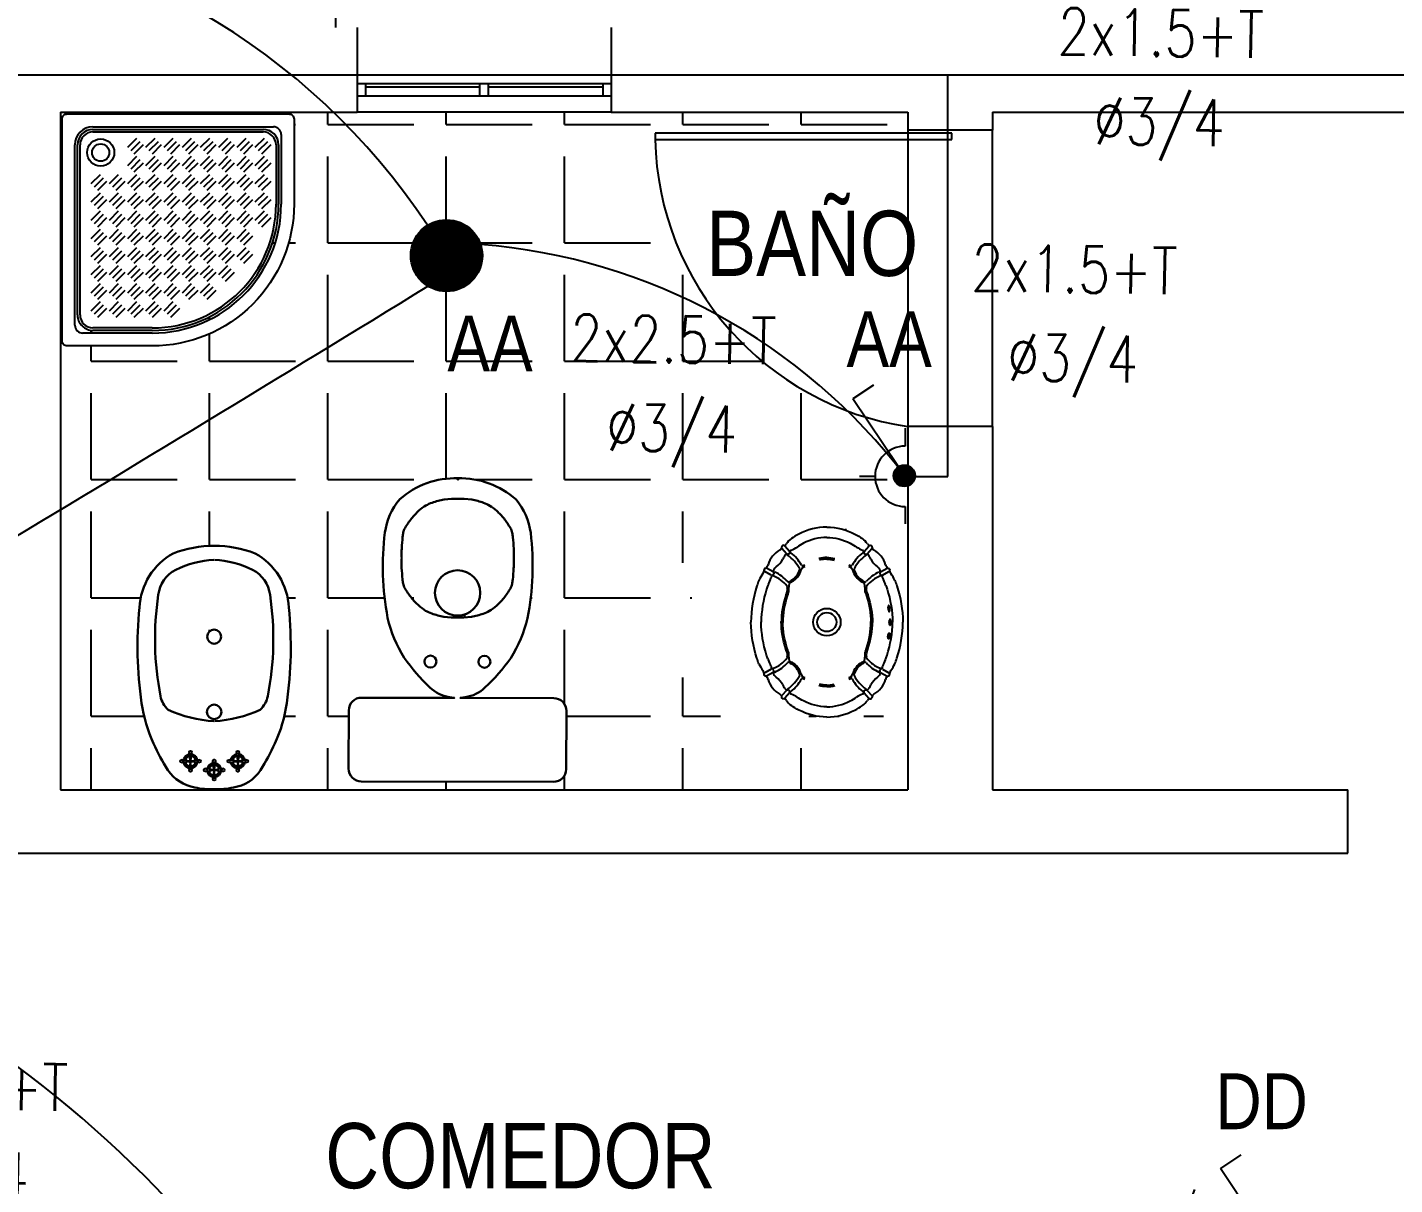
# Model space of a CAD drawing. Header units: millimetres. Extents: x 221 to 543, y -43 to 148.
# Drawn here: x 508.161 to 511.389, y 0.496 to 3.228 of the extents above; entities that cross this region are included whole.
import ezdxf
from ezdxf.enums import TextEntityAlignment as Align

# ---------------------------------------------------------------- set-up
doc = ezdxf.new("R2010")
doc.units = ezdxf.units.MM
for name, color, linetype in [('10-INST-ELEC-SIMB', 1, 'Continuous'), ('10-INST-ELEC-TEXT', 7, 'Continuous'), ('10-SOLADOS', 15, 'Continuous'), ('DET', 4, 'Continuous'), ('electricidad de adad', 20, 'Continuous')]:
    doc.layers.add(name, color=color, linetype=linetype)
doc.layers.add('CARP', color=3, linetype='Continuous', lineweight=30)
doc.styles.add('gardel', font='ARIALN.TTF')
doc.styles.add('NARROW', font='ARIALN.TTF')
doc.styles.add('ROMANS', font='romans.shx', dxfattribs={"width": 0.85})

# ---------------------------------------------------------------- blocks, each defined once
blk = doc.blocks.new('Bidet')
for p, q in [((0.4195, -0.0176), (0.4377, -0.0206)), ((0.4377, -0.0214), (0.4195, -0.0243)), ((0.4368, -0.0001), (0.4398, -0.0184)), ((0.4398, -0.0235), (0.4368, -0.0417)), ((0.4407, -0.0184), (0.4435, -0.0001)), ((0.4435, -0.0418), (0.4407, -0.0235)), ((0.4611, -0.0176), (0.4428, -0.0206)), ((0.4428, -0.0214), (0.4611, -0.0243)), ((0.4578, -0.0561), (0.4608, -0.0744)), ((0.4616, -0.0744), (0.4645, -0.0561)), ((0.4405, -0.0736), (0.4587, -0.0766)), ((0.4587, -0.0774), (0.4405, -0.0803)), ((0.4608, -0.0796), (0.4578, -0.0977)), ((0.4645, -0.0978), (0.4616, -0.0796)), ((0.4821, -0.0736), (0.4638, -0.0766)), ((0.4638, -0.0774), (0.4821, -0.0803)), ((0.4368, -0.1121), (0.4398, -0.1305)), ((0.4407, -0.1305), (0.4435, -0.1121)), ((0.4195, -0.1296), (0.4377, -0.1326)), ((0.4377, -0.1334), (0.4195, -0.1363)), ((0.4398, -0.1356), (0.4368, -0.1537)), ((0.4435, -0.1538), (0.4407, -0.1356)), ((0.4611, -0.1296), (0.4428, -0.1326)), ((0.4428, -0.1334), (0.4611, -0.1363))]:
    blk.add_line(p, q)
for centre, radius in [((0.4402, 0.0004), 0.00338), ((0.419, -0.0209), 0.00338), ((0.4403, -0.021), 0.00259), ((0.4617, -0.0209), 0.00338), ((0.4402, -0.0423), 0.00338), ((0.4611, -0.0556), 0.00338), ((0.4399, -0.077), 0.00338), ((0.4611, -0.0983), 0.00338), ((0.4612, -0.077), 0.00259), ((0.4826, -0.077), 0.00338), ((0.4402, -0.1116), 0.00338), ((0.419, -0.133), 0.00338), ((0.4402, -0.1543), 0.00338), ((0.4403, -0.133), 0.00259), ((0.4617, -0.133), 0.00338)]:
    blk.add_circle(centre, radius)
at = {"layer": 'CARP', "ltscale": 0.03}
blk.add_lwpolyline([(-0.0504, 0.0196, -0.262722), (0.0775, 0.0992, -0.061431), (0.3028, 0.0943, -0.073837), (0.3986, 0.0663, -0.02136), (0.4614, 0.0326, -0.217458), (0.5022, -0.0315, -0.067695), (0.5063, -0.0771, -0.067639), (0.5022, -0.1225, -0.190009), (0.4614, -0.1866, -0.02136), (0.3986, -0.2203, -0.069685), (0.3028, -0.2483, -0.061431), (0.0775, -0.2532, -0.262722), (-0.0504, -0.1736, -0.09682), (-0.0681, -0.0768, -0.096471), (-0.0504, 0.0196)], format="xyb", close=True, dxfattribs=at)
for points in [[(0.2868, 0.0497, 0.084724), (0.0474, 0.0549, 0.252864), (-0.0117, 0.0136, 0.103412), (-0.0353, -0.0765, 0.103412)], [(0.3459, -0.0765, 0.087783), (0.319, 0.0317, 0.148188), (0.2868, 0.0497, 0.09678)], [(0.2868, -0.2037, -0.084724), (0.0474, -0.2089, -0.252864), (-0.0117, -0.1676, -0.103412), (-0.0353, -0.0775, -0.103412)], [(0.3459, -0.0775, -0.087783), (0.319, -0.1857, -0.148188), (0.2868, -0.2037, -0.09678)]]:
    blk.add_lwpolyline(points, format="xyb", dxfattribs=at)
for centre, radius in [((0.1462, -0.077), 0.0166), ((0.3238, -0.077), 0.0171), ((0.4612, -0.077), 0.0166), ((0.4403, -0.133), 0.0166)]:
    blk.add_circle(centre, radius, dxfattribs=at)
for centre, radius, start, end in [((0.4403, -0.021), 0.0166, 99.3333, 170.7528), ((0.4403, -0.021), 0.0166, 189.0039, 260.6154), ((0.4403, -0.021), 0.0124, 189.0039, 260.6154), ((0.4403, -0.021), 0.0124, 99.3333, 170.7528), ((0.4403, -0.021), 0.0124, 9.1967, 81.1821), ((0.4403, -0.021), 0.0124, 278.8663, 351.0453), ((0.4403, -0.021), 0.0166, 9.1967, 81.1821), ((0.4403, -0.021), 0.0166, 278.8663, 351.0453), ((0.4612, -0.077), 0.0124, 99.3333, 170.7528), ((0.4612, -0.077), 0.0124, 189.0039, 260.6154), ((0.4612, -0.077), 0.0124, 9.1967, 81.1821), ((0.4612, -0.077), 0.0124, 278.8663, 351.0453), ((0.4403, -0.133), 0.0124, 99.3333, 170.7528), ((0.4403, -0.133), 0.0124, 9.1967, 81.1821), ((0.4403, -0.133), 0.0124, 189.0039, 260.6154), ((0.4403, -0.133), 0.0124, 278.8663, 351.0453)]:
    blk.add_arc(centre, radius, start, end, dxfattribs=at)
blk = doc.blocks.new('SAPLN049')
at = {"color": 0}
for p, q in [((0.09, 0.86), (0.36, 0.86)), ((0.13, 0.85), (0.36, 0.85)), ((0.06, 0.13), (0.06, 0.83)), ((0.1178, 0.8066), (0.1532, 0.7713)), ((0.13, 0.84), (0.36, 0.84)), ((0.1305, 0.8194), (0.1659, 0.784)), ((0.1885, 0.8066), (0.2239, 0.7713)), ((0.2012, 0.8194), (0.2366, 0.784)), ((0.2592, 0.8066), (0.2946, 0.7713)), ((0.2719, 0.8194), (0.3073, 0.784)), ((0.3299, 0.8066), (0.3653, 0.7713)), ((0.3427, 0.8194), (0.378, 0.784)), ((0.4006, 0.8066), (0.436, 0.7713)), ((0.4134, 0.8194), (0.4487, 0.784)), ((0.07, 0.13), (0.07, 0.79)), ((0.08, 0.13), (0.08, 0.79)), ((0.1051, 0.7939), (0.1404, 0.7585)), ((0.1305, 0.7486), (0.1659, 0.7133)), ((0.1758, 0.7939), (0.2111, 0.7585)), ((0.2012, 0.7486), (0.2366, 0.7133)), ((0.2465, 0.7939), (0.2818, 0.7585)), ((0.2719, 0.7486), (0.3073, 0.7133)), ((0.3172, 0.7939), (0.3526, 0.7585)), ((0.3427, 0.7486), (0.378, 0.7133)), ((0.3879, 0.7939), (0.4233, 0.7585)), ((0.4134, 0.7486), (0.4487, 0.7133)), ((0.4841, 0.7486), (0.5194, 0.7133)), ((0.5548, 0.7486), (0.5901, 0.7133)), ((0.1051, 0.7232), (0.1404, 0.6878)), ((0.1178, 0.7359), (0.1532, 0.7006)), ((0.1758, 0.7232), (0.2111, 0.6878)), ((0.1885, 0.7359), (0.2239, 0.7006)), ((0.2465, 0.7232), (0.2818, 0.6878)), ((0.2592, 0.7359), (0.2946, 0.7006)), ((0.3172, 0.7232), (0.3526, 0.6878)), ((0.3299, 0.7359), (0.3653, 0.7006)), ((0.3879, 0.7232), (0.4233, 0.6878)), ((0.4006, 0.7359), (0.436, 0.7006)), ((0.4586, 0.7232), (0.494, 0.6878)), ((0.4713, 0.7359), (0.5067, 0.7006)), ((0.5293, 0.7232), (0.5647, 0.6878)), ((0.5421, 0.7359), (0.5774, 0.7006)), ((0.1051, 0.6525), (0.1404, 0.6171)), ((0.1178, 0.6652), (0.1532, 0.6299)), ((0.1305, 0.6779), (0.1659, 0.6426)), ((0.1758, 0.6525), (0.2111, 0.6171)), ((0.1885, 0.6652), (0.2239, 0.6299)), ((0.2012, 0.6779), (0.2366, 0.6426)), ((0.2465, 0.6525), (0.2818, 0.6171)), ((0.2592, 0.6652), (0.2946, 0.6299)), ((0.2719, 0.6779), (0.3073, 0.6426)), ((0.3172, 0.6525), (0.3526, 0.6171)), ((0.3299, 0.6652), (0.3653, 0.6299)), ((0.3427, 0.6779), (0.378, 0.6426)), ((0.3879, 0.6525), (0.4233, 0.6171)), ((0.4006, 0.6652), (0.436, 0.6299)), ((0.4134, 0.6779), (0.4487, 0.6426)), ((0.4586, 0.6525), (0.494, 0.6171)), ((0.4713, 0.6652), (0.5067, 0.6299)), ((0.4841, 0.6779), (0.5194, 0.6426)), ((0.5293, 0.6525), (0.5647, 0.6171)), ((0.5421, 0.6652), (0.5774, 0.6299)), ((0.5548, 0.6779), (0.5901, 0.6426)), ((0.5993, 0.6525), (0.6347, 0.6171)), ((0.6121, 0.6652), (0.6474, 0.6299)), ((0.6248, 0.6779), (0.6601, 0.6426)), ((0.1178, 0.5945), (0.1532, 0.5591)), ((0.1305, 0.6072), (0.1659, 0.5719)), ((0.1885, 0.5945), (0.2239, 0.5591)), ((0.2012, 0.6072), (0.2366, 0.5719)), ((0.2592, 0.5945), (0.2946, 0.5591)), ((0.2719, 0.6072), (0.3073, 0.5719)), ((0.3299, 0.5945), (0.3653, 0.5591)), ((0.3427, 0.6072), (0.378, 0.5719)), ((0.4006, 0.5945), (0.436, 0.5591)), ((0.4134, 0.6072), (0.4487, 0.5719)), ((0.4713, 0.5945), (0.5067, 0.5591)), ((0.4841, 0.6072), (0.5194, 0.5719)), ((0.5421, 0.5945), (0.5774, 0.5591)), ((0.5548, 0.6072), (0.5901, 0.5719)), ((0.6121, 0.5945), (0.6474, 0.5591)), ((0.6248, 0.6072), (0.6601, 0.5719)), ((0.6821, 0.5945), (0.7174, 0.5591)), ((0.6948, 0.6072), (0.7301, 0.5719)), ((0.1051, 0.5818), (0.1404, 0.5464)), ((0.1305, 0.5365), (0.1659, 0.5012)), ((0.1758, 0.5818), (0.2111, 0.5464)), ((0.2012, 0.5365), (0.2366, 0.5012)), ((0.2465, 0.5818), (0.2818, 0.5464)), ((0.2719, 0.5365), (0.3073, 0.5012)), ((0.3172, 0.5818), (0.3526, 0.5464)), ((0.3427, 0.5365), (0.378, 0.5012)), ((0.3879, 0.5818), (0.4233, 0.5464)), ((0.4134, 0.5365), (0.4487, 0.5012)), ((0.4586, 0.5818), (0.494, 0.5464)), ((0.4841, 0.5365), (0.5194, 0.5012)), ((0.5293, 0.5818), (0.5647, 0.5464)), ((0.5548, 0.5365), (0.5901, 0.5012)), ((0.5993, 0.5818), (0.6347, 0.5464)), ((0.6248, 0.5365), (0.6601, 0.5012)), ((0.6693, 0.5818), (0.7047, 0.5464)), ((0.6948, 0.5365), (0.7301, 0.5012)), ((0.1051, 0.5111), (0.1404, 0.4757)), ((0.1178, 0.5238), (0.1532, 0.4884)), ((0.1758, 0.5111), (0.2111, 0.4757)), ((0.1885, 0.5238), (0.2239, 0.4884)), ((0.2465, 0.5111), (0.2818, 0.4757)), ((0.2592, 0.5238), (0.2946, 0.4884)), ((0.3172, 0.5111), (0.3526, 0.4757)), ((0.3299, 0.5238), (0.3653, 0.4884)), ((0.3879, 0.5111), (0.4233, 0.4757)), ((0.4006, 0.5238), (0.436, 0.4884)), ((0.4586, 0.5111), (0.494, 0.4757)), ((0.4713, 0.5238), (0.5067, 0.4884)), ((0.5293, 0.5111), (0.5647, 0.4757)), ((0.5421, 0.5238), (0.5774, 0.4884)), ((0.5993, 0.5111), (0.6347, 0.4757)), ((0.6121, 0.5238), (0.6474, 0.4884)), ((0.6693, 0.5111), (0.7047, 0.4757)), ((0.6821, 0.5238), (0.7174, 0.4884)), ((0.1051, 0.4403), (0.1404, 0.405)), ((0.1178, 0.4531), (0.1532, 0.4177)), ((0.1305, 0.4658), (0.1659, 0.4304)), ((0.1758, 0.4403), (0.2111, 0.405)), ((0.1885, 0.4531), (0.2239, 0.4177)), ((0.2012, 0.4658), (0.2366, 0.4304)), ((0.2465, 0.4403), (0.2818, 0.405)), ((0.2592, 0.4531), (0.2946, 0.4177)), ((0.2719, 0.4658), (0.3073, 0.4304)), ((0.3172, 0.4403), (0.3526, 0.405)), ((0.3299, 0.4531), (0.3653, 0.4177)), ((0.3427, 0.4658), (0.378, 0.4304)), ((0.3879, 0.4403), (0.4233, 0.405)), ((0.4006, 0.4531), (0.436, 0.4177)), ((0.4134, 0.4658), (0.4487, 0.4304)), ((0.4586, 0.4403), (0.494, 0.405)), ((0.4713, 0.4531), (0.5067, 0.4177)), ((0.4841, 0.4658), (0.5194, 0.4304)), ((0.5293, 0.4403), (0.5647, 0.405)), ((0.5421, 0.4531), (0.5774, 0.4177)), ((0.5548, 0.4658), (0.5901, 0.4304)), ((0.5993, 0.4403), (0.6347, 0.405)), ((0.6121, 0.4531), (0.6474, 0.4177)), ((0.6248, 0.4658), (0.6601, 0.4304)), ((0.6693, 0.4403), (0.7047, 0.405)), ((0.6821, 0.4531), (0.7174, 0.4177)), ((0.6948, 0.4658), (0.7301, 0.4304)), ((0.7393, 0.4403), (0.7747, 0.405)), ((0.7521, 0.4531), (0.7874, 0.4177)), ((0.7648, 0.4658), (0.8001, 0.4304)), ((0.1178, 0.3824), (0.1532, 0.347)), ((0.1305, 0.3951), (0.1659, 0.3597)), ((0.1885, 0.3824), (0.2239, 0.347)), ((0.2012, 0.3951), (0.2366, 0.3597)), ((0.2592, 0.3824), (0.2946, 0.347)), ((0.2719, 0.3951), (0.3073, 0.3597)), ((0.3299, 0.3824), (0.3653, 0.347)), ((0.3427, 0.3951), (0.378, 0.3597)), ((0.4006, 0.3824), (0.436, 0.347)), ((0.4134, 0.3951), (0.4487, 0.3597)), ((0.4713, 0.3824), (0.5067, 0.347)), ((0.4841, 0.3951), (0.5194, 0.3597)), ((0.5421, 0.3824), (0.5774, 0.347)), ((0.5548, 0.3951), (0.5901, 0.3597)), ((0.6121, 0.3824), (0.6474, 0.347)), ((0.6248, 0.3951), (0.6601, 0.3597)), ((0.6821, 0.3824), (0.7174, 0.347)), ((0.6948, 0.3951), (0.7301, 0.3597)), ((0.7521, 0.3824), (0.7874, 0.347)), ((0.7648, 0.3951), (0.8001, 0.3597)), ((0.1051, 0.3696), (0.1404, 0.3343)), ((0.1305, 0.3244), (0.1659, 0.289)), ((0.1758, 0.3696), (0.2111, 0.3343)), ((0.2012, 0.3244), (0.2366, 0.289)), ((0.2465, 0.3696), (0.2818, 0.3343)), ((0.2719, 0.3244), (0.3073, 0.289)), ((0.3172, 0.3696), (0.3526, 0.3343)), ((0.3427, 0.3244), (0.378, 0.289)), ((0.3879, 0.3696), (0.4233, 0.3343)), ((0.4134, 0.3244), (0.4487, 0.289)), ((0.4586, 0.3696), (0.494, 0.3343)), ((0.4841, 0.3244), (0.5194, 0.289)), ((0.5293, 0.3696), (0.5647, 0.3343)), ((0.5548, 0.3244), (0.5901, 0.289)), ((0.5993, 0.3696), (0.6347, 0.3343)), ((0.6248, 0.3244), (0.6601, 0.289)), ((0.6693, 0.3696), (0.7047, 0.3343)), ((0.6948, 0.3244), (0.7301, 0.289)), ((0.7393, 0.3696), (0.7747, 0.3343)), ((0.7648, 0.3244), (0.8001, 0.289)), ((0.84, 0.36), (0.84, 0.13)), ((0.85, 0.36), (0.85, 0.13)), ((0.86, 0.36), (0.86, 0.09)), ((0.1051, 0.2989), (0.1404, 0.2636)), ((0.1178, 0.3117), (0.1532, 0.2763)), ((0.1758, 0.2989), (0.2111, 0.2636)), ((0.1885, 0.3117), (0.2239, 0.2763)), ((0.2465, 0.2989), (0.2818, 0.2636)), ((0.2592, 0.3117), (0.2946, 0.2763)), ((0.3172, 0.2989), (0.3526, 0.2636)), ((0.3299, 0.3117), (0.3653, 0.2763)), ((0.3879, 0.2989), (0.4233, 0.2636)), ((0.4006, 0.3117), (0.436, 0.2763)), ((0.4586, 0.2989), (0.494, 0.2636)), ((0.4713, 0.3117), (0.5067, 0.2763)), ((0.5293, 0.2989), (0.5647, 0.2636)), ((0.5421, 0.3117), (0.5774, 0.2763)), ((0.5993, 0.2989), (0.6347, 0.2636)), ((0.6121, 0.3117), (0.6474, 0.2763)), ((0.6693, 0.2989), (0.7047, 0.2636)), ((0.6821, 0.3117), (0.7174, 0.2763)), ((0.7393, 0.2989), (0.7747, 0.2636)), ((0.7521, 0.3117), (0.7874, 0.2763)), ((0.2465, 0.2282), (0.2818, 0.1929)), ((0.2592, 0.2409), (0.2946, 0.2056)), ((0.2719, 0.2537), (0.3073, 0.2183)), ((0.3172, 0.2282), (0.3526, 0.1929)), ((0.3299, 0.2409), (0.3653, 0.2056)), ((0.3427, 0.2537), (0.378, 0.2183)), ((0.3879, 0.2282), (0.4233, 0.1929)), ((0.4006, 0.2409), (0.436, 0.2056)), ((0.4134, 0.2537), (0.4487, 0.2183)), ((0.4586, 0.2282), (0.494, 0.1929)), ((0.4713, 0.2409), (0.5067, 0.2056)), ((0.4841, 0.2537), (0.5194, 0.2183)), ((0.5293, 0.2282), (0.5647, 0.1929)), ((0.5421, 0.2409), (0.5774, 0.2056)), ((0.5548, 0.2537), (0.5901, 0.2183)), ((0.5993, 0.2282), (0.6347, 0.1929)), ((0.6121, 0.2409), (0.6474, 0.2056)), ((0.6248, 0.2537), (0.6601, 0.2183)), ((0.6693, 0.2282), (0.7047, 0.1929)), ((0.6821, 0.2409), (0.7174, 0.2056)), ((0.6948, 0.2537), (0.7301, 0.2183)), ((0.7393, 0.2282), (0.7747, 0.1929)), ((0.7521, 0.2409), (0.7874, 0.2056)), ((0.7648, 0.2537), (0.8001, 0.2183)), ((0.2592, 0.1702), (0.2946, 0.1349)), ((0.2719, 0.183), (0.3073, 0.1476)), ((0.3299, 0.1702), (0.3653, 0.1349)), ((0.3427, 0.183), (0.378, 0.1476)), ((0.4006, 0.1702), (0.436, 0.1349)), ((0.4134, 0.183), (0.4487, 0.1476)), ((0.4713, 0.1702), (0.5067, 0.1349)), ((0.4841, 0.183), (0.5194, 0.1476)), ((0.5421, 0.1702), (0.5774, 0.1349)), ((0.5548, 0.183), (0.5901, 0.1476)), ((0.6121, 0.1702), (0.6474, 0.1349)), ((0.6248, 0.183), (0.6601, 0.1476)), ((0.6821, 0.1702), (0.7174, 0.1349)), ((0.6948, 0.183), (0.7301, 0.1476)), ((0.7521, 0.1702), (0.7874, 0.1349)), ((0.7648, 0.183), (0.8001, 0.1476)), ((0.2465, 0.1575), (0.2818, 0.1222)), ((0.3172, 0.1575), (0.3526, 0.1222)), ((0.3879, 0.1575), (0.4233, 0.1222)), ((0.4586, 0.1575), (0.494, 0.1222)), ((0.5293, 0.1575), (0.5647, 0.1222)), ((0.5993, 0.1575), (0.6347, 0.1222)), ((0.6693, 0.1575), (0.7047, 0.1222)), ((0.7393, 0.1575), (0.7747, 0.1222)), ((0.79, 0.08), (0.13, 0.08)), ((0.79, 0.07), (0.13, 0.07)), ((0.83, 0.06), (0.13, 0.06))]:
    blk.add_line(p, q, dxfattribs=at)
blk.add_lwpolyline([(0.03, 0.01, -0.414214), (0.01, 0.03), (0.01, 0.89, -0.414214), (0.03, 0.91), (0.36, 0.91, -0.414214), (0.91, 0.36), (0.91, 0.03, -0.414215), (0.89, 0.01)], format="xyb", close=True, dxfattribs=at)
for radius in [0.0527, 0.0335]:
    blk.add_circle((0.16, 0.16), radius, dxfattribs=at)
for centre, radius, start, end in [((0.09, 0.83), 0.03, 90, 180), ((0.13, 0.79), 0.06, 90, 180), ((0.36, 0.36), 0.5, 0, 90), ((0.36, 0.36), 0.49, 0, 90), ((0.13, 0.79), 0.05, 90, 180), ((0.36, 0.36), 0.48, 0, 90), ((0.13, 0.13), 0.07, 180, 270), ((0.13, 0.13), 0.06, 180, 270), ((0.13, 0.13), 0.05, 180, 270), ((0.79, 0.13), 0.05, 270, 0), ((0.79, 0.13), 0.06, 270, 0), ((0.83, 0.09), 0.03, 270, 0)]:
    blk.add_arc(centre, radius, start, end, dxfattribs=at)
blk = doc.blocks.new('SEPLN504')
at = {"color": 0, "const_width": 0.169}
blk.add_lwpolyline([(-0.0819, 0.0121, 1), (0.0871, 0.0121, 1)], format="xyb", close=True, dxfattribs=at)
at = {"color": 0}
blk.add_circle((0.0026, 0.0121), 0.169, dxfattribs=at)
blk = doc.blocks.new('SEPLN510')
at = {"color": 0}
for p in [(0.0428, 0.0362), (0.4089, 0.205)]:
    blk.add_line(p, (0.332, 0.292), dxfattribs=at)
at = {"color": 0, "const_width": 0.0507}
blk.add_lwpolyline([(-0.0205, 0.0026, 1), (0.0302, 0.0026, 1)], format="xyb", close=True, dxfattribs=at)
at = {"color": 0}
blk.add_circle((0.0049, 0.0026), 0.0507, dxfattribs=at)
blk = doc.blocks.new('ELE-TEX')
at = {"style": 'ROMANS', "width": 0.8}
for tag, p in [('COND', (0.0042, 0.1619)), ('CANO', (0.0042, -0.1601))]:
    blk.add_attdef(tag, text='', height=0.2, dxfattribs=at).set_placement(p, align=Align.MIDDLE)

msp = doc.modelspace()

# ---------------------------------------------------------------- linework, layer by layer
for p, q in [((508.8897, 3.2285), (508.8897, 3.2785)), ((508.9597, 3.0962), (508.9597, 3.0671)), ((509.2297, 3.0872), (508.9597, 3.0872)), ((509.2297, 3.0671), (509.2297, 3.0962)), ((509.2497, 3.0671), (509.2497, 3.0962)), ((509.5197, 3.0872), (509.2497, 3.0872)), ((509.5197, 3.0962), (509.5197, 3.0671)), ((509.5397, 3.0285), (508.9397, 3.0285)), ((510.3436, 2.9783), (509.6436, 2.9783)), ((509.6436, 2.9783), (509.6436, 2.9633)), ((510.3436, 2.9633), (510.3436, 2.9783)), ((509.6436, 2.9633), (510.3436, 2.9633))]:
    msp.add_line(p, q)
at = {"color": 4}
for p, q in [((508.9397, 3.2285), (508.9397, 3.0285)), ((509.5397, 3.2285), (509.5397, 3.0285)), ((508.2397, 3.0285), (508.9397, 3.0285)), ((508.2397, 3.0285), (508.2397, 1.4285)), ((509.5397, 3.0285), (510.2397, 3.0285)), ((510.2397, 3.0285), (510.2397, 2.9859)), ((510.4397, 3.0285), (511.6092, 3.0285)), ((510.4397, 3.0285), (510.4397, 2.9859)), ((510.4397, 2.9859), (510.2397, 2.9859)), ((510.2397, 2.2859), (510.2397, 1.4285)), ((510.4397, 2.2859), (510.2397, 2.2859)), ((510.4397, 2.2859), (510.4397, 1.4285)), ((508.2397, 1.4285), (510.2397, 1.4285)), ((510.4397, 1.4285), (511.2788, 1.4285)), ((511.2788, 1.2785), (511.2788, 1.4285)), ((508.0397, 1.2785), (511.2788, 1.2785))]:
    msp.add_line(p, q, dxfattribs=at)
at = {"color": 252}
for p, q in [((508.9397, 3.0962), (509.5397, 3.0962)), ((508.9397, 3.0671), (509.5397, 3.0671)), ((508.3118, 3.0241), (508.3118, 3.0285)), ((508.5912, 3.0241), (508.5912, 3.0285)), ((508.8706, 2.9994), (508.8706, 3.0285)), ((509.15, 2.9994), (509.15, 3.0285)), ((509.4294, 2.9994), (509.4294, 3.0285)), ((509.7088, 2.9994), (509.7088, 3.0285)), ((509.9882, 2.9994), (509.9882, 3.0285)), ((508.7908, 2.9994), (508.7944, 2.9994)), ((508.8706, 2.9994), (509.0738, 2.9994)), ((509.15, 2.9994), (509.3532, 2.9994)), ((509.4294, 2.9994), (509.6326, 2.9994)), ((509.7088, 2.9994), (509.912, 2.9994)), ((509.9882, 2.9994), (510.1914, 2.9994)), ((510.2397, 2.9859), (510.2397, 2.2859)), ((510.4397, 2.2859), (510.4397, 2.9859)), ((508.8706, 2.72), (508.8706, 2.9232)), ((509.15, 2.72), (509.15, 2.9232)), ((509.4294, 2.72), (509.4294, 2.9232)), ((508.74, 2.72), (508.7464, 2.72)), ((508.7782, 2.72), (508.7944, 2.72)), ((508.8706, 2.72), (509.0738, 2.72)), ((509.15, 2.72), (509.3532, 2.72)), ((509.4294, 2.72), (509.6326, 2.72)), ((508.8706, 2.4406), (508.8706, 2.6438)), ((509.15, 2.4406), (509.15, 2.6438)), ((509.4294, 2.4406), (509.4294, 2.6438)), ((509.7088, 2.4406), (509.7088, 2.6438)), ((508.5912, 2.5384), (508.5912, 2.5452)), ((508.3118, 2.5067), (508.3118, 2.513)), ((508.5912, 2.4406), (508.5912, 2.5048)), ((508.3118, 2.4406), (508.3118, 2.4763)), ((508.3118, 2.4406), (508.515, 2.4406)), ((508.5912, 2.4406), (508.7944, 2.4406)), ((508.8706, 2.4406), (509.0738, 2.4406)), ((509.15, 2.4406), (509.3532, 2.4406)), ((509.4294, 2.4406), (509.6326, 2.4406)), ((509.7088, 2.4406), (509.8951, 2.4406)), ((508.3118, 2.1612), (508.3118, 2.3644)), ((508.5912, 2.1612), (508.5912, 2.3644)), ((508.8706, 2.1612), (508.8706, 2.3644)), ((509.15, 2.1627), (509.15, 2.3644)), ((509.4294, 2.1612), (509.4294, 2.3644)), ((509.7088, 2.1612), (509.7088, 2.3644)), ((509.9882, 2.1612), (509.9882, 2.3644)), ((508.3118, 2.1612), (508.515, 2.1612)), ((508.5912, 2.1612), (508.7944, 2.1612)), ((508.8706, 2.1612), (509.0738, 2.1612)), ((509.2155, 2.1612), (509.3532, 2.1612)), ((509.4294, 2.1612), (509.6326, 2.1612)), ((509.7088, 2.1612), (509.912, 2.1612)), ((509.9882, 2.1612), (510.1914, 2.1612)), ((508.3118, 1.8818), (508.3118, 2.085)), ((508.5912, 2.0039), (508.5912, 2.085)), ((508.8706, 1.8818), (508.8706, 2.085)), ((509.4294, 1.8818), (509.4294, 2.085)), ((509.7088, 1.9638), (509.7088, 2.085)), ((509.9882, 1.947), (509.9882, 1.9495)), ((508.3118, 1.8818), (508.4287, 1.8818)), ((508.7756, 1.8818), (508.7944, 1.8818)), ((508.8706, 1.8818), (509.0046, 1.8818)), ((509.0678, 1.8818), (509.0738, 1.8818)), ((509.3496, 1.8818), (509.3532, 1.8818)), ((509.4294, 1.8818), (509.6326, 1.8818)), ((509.726, 1.8818), (509.7297, 1.8818)), ((510.1438, 1.8818), (510.1463, 1.8818)), ((509.1929, 1.8421), (509.1929, 1.8352)), ((508.3118, 1.6024), (508.3118, 1.8056)), ((508.5912, 1.8022), (508.5912, 1.8056)), ((508.8706, 1.6024), (508.8706, 1.8056)), ((509.4294, 1.6303), (509.4294, 1.8056)), ((509.7088, 1.6024), (509.7088, 1.6936)), ((509.15, 1.6453), (509.15, 1.6487)), ((508.3118, 1.6024), (508.4368, 1.6024)), ((508.7678, 1.6024), (508.7944, 1.6024)), ((508.8706, 1.6024), (508.92, 1.6024)), ((509.4338, 1.6024), (509.6326, 1.6024)), ((509.7088, 1.6024), (509.798, 1.6024)), ((510.0061, 1.6024), (510.0233, 1.6024)), ((510.0743, 1.6024), (510.0779, 1.6024)), ((510.1363, 1.6024), (510.1828, 1.6024)), ((508.3118, 1.4285), (508.3118, 1.5262)), ((508.8706, 1.4285), (508.8706, 1.5262)), ((509.7088, 1.4285), (509.7088, 1.5262)), ((509.9882, 1.4285), (509.9882, 1.5262)), ((508.5912, 1.4805), (508.5912, 1.4872)), ((508.5912, 1.4623), (508.5912, 1.469)), ((509.4294, 1.4285), (509.4294, 1.4619)), ((508.5912, 1.4285), (508.5912, 1.4295)), ((509.15, 1.4285), (509.15, 1.4476))]:
    msp.add_line(p, q, dxfattribs=at)
at = {"color": 251}
for p, q in [((510.0938, 2.041), (510.0938, 2.0443)), ((509.8881, 1.7262), (509.8881, 1.7262)), ((509.9621, 1.7262), (509.9649, 1.7262)), ((509.9649, 1.7262), (509.9661, 1.7262)), ((510.1269, 1.7262), (510.131, 1.7262)), ((510.1534, 1.7262), (510.1541, 1.7262)), ((510.1829, 1.7262), (510.1835, 1.7262))]:
    msp.add_line(p, q, dxfattribs=at)
at = {"color": 0}
for points in [[(510.0488, 2.0483, 0.121972), (509.9824, 2.0319, 0.026931), (509.965, 2.0214, 0.088019)], [(510.0488, 2.0483, -0.121972), (510.1151, 2.0319, -0.026931), (510.1326, 2.0214, -0.088019)], [(509.9466, 2.0055, 0.083655), (509.945, 2.0054, 0.137136), (509.9437, 2.0048, 0.137136), (509.9428, 2.0035, 0.0747), (509.9426, 2.0021, 0.016576)], [(510.0488, 2.0241, 0.121972), (509.9937, 2.0105, 0.026931), (509.9785, 2.0013, 0.026931)], [(510.0488, 2.0241, -0.121972), (510.1038, 2.0105, -0.026931), (510.1191, 2.0013, -0.026931)], [(510.151, 2.0055, -0.083655), (510.1525, 2.0054, -0.137136), (510.1539, 2.0048, -0.137136), (510.1547, 2.0035, -0.0747), (510.1549, 2.0021, -0.016576)], [(509.9605, 1.9879, -0.083655), (509.9604, 1.9864, -0.137136), (509.9596, 1.985, -0.137136), (509.9582, 1.9843, -0.0747), (509.9568, 1.9843, -0.016576)], [(510.137, 1.9879, 0.083655), (510.1372, 1.9864, 0.137136), (510.138, 1.985, 0.137136), (510.1394, 1.9843, 0.0747), (510.1407, 1.9843, 0.016576)], [(509.9028, 1.9511, 0.048869), (509.9019, 1.9507, 0.137136), (509.9008, 1.9496, 0.137136), (509.9005, 1.9481, 0.011207), (509.9005, 1.9479, 0.002646)], [(509.9231, 1.9401, -0.048869), (509.9234, 1.9392, -0.137136), (509.9232, 1.9377, -0.137136), (509.9222, 1.9364, -0.011207), (509.922, 1.9363, -0.002646)], [(510.1744, 1.9401, 0.048869), (510.1742, 1.9392, 0.137136), (510.1744, 1.9377, 0.137136), (510.1753, 1.9364, 0.011207), (510.1755, 1.9363, 0.002646)], [(510.1948, 1.9511, -0.048869), (510.1956, 1.9507, -0.137136), (510.1967, 1.9496, -0.137136), (510.1971, 1.9481, -0.011207), (510.1971, 1.9479, -0.002646)], [(509.8882, 1.9226, 0.014884), (509.8836, 1.9095, 0.074878), (509.8694, 1.8242, 0.078763)], [(509.9097, 1.911, 0.011413), (509.9066, 1.902, 0.074878), (509.8936, 1.8238, 0.074878)], [(510.1878, 1.911, -0.011413), (510.191, 1.902, -0.074878), (510.204, 1.8238, -0.074878)], [(510.2093, 1.9226, -0.014884), (510.214, 1.9095, -0.074878), (510.2282, 1.8242, -0.078763)], [(509.8882, 1.7259, -0.014884), (509.8836, 1.7389, -0.074878), (509.8694, 1.8242, -0.078763)], [(509.9097, 1.7374, -0.011413), (509.9066, 1.7464, -0.074878), (509.8936, 1.8246, -0.074878)], [(510.1878, 1.7374, 0.011413), (510.191, 1.7464, 0.074878), (510.204, 1.8246, 0.074878)], [(510.2093, 1.7259, 0.014884), (510.214, 1.7389, 0.074878), (510.2282, 1.8242, 0.078763)], [(509.9231, 1.7084, 0.048869), (509.9234, 1.7092, 0.137136), (509.9232, 1.7108, 0.137136), (509.9222, 1.712, 0.011207), (509.922, 1.7121, 0.002646)], [(510.1744, 1.7084, -0.048869), (510.1742, 1.7092, -0.137136), (510.1744, 1.7108, -0.137136), (510.1753, 1.712, -0.011207), (510.1755, 1.7121, -0.002646)], [(509.9028, 1.6973, -0.048869), (509.9019, 1.6977, -0.137136), (509.9008, 1.6988, -0.137136), (509.9005, 1.7003, -0.011207), (509.9005, 1.7005, -0.002646)], [(510.1948, 1.6973, 0.048869), (510.1956, 1.6977, 0.137136), (510.1967, 1.6988, 0.137136), (510.1971, 1.7003, 0.011207), (510.1971, 1.7005, 0.002646)], [(509.9605, 1.6605, 0.083655), (509.9604, 1.6621, 0.137136), (509.9596, 1.6634, 0.137136), (509.9582, 1.6641, 0.0747), (509.9568, 1.6642, 0.016576)], [(510.0488, 1.6243, -0.121972), (509.9937, 1.638, -0.026931), (509.9785, 1.6471, -0.026931)], [(510.0488, 1.6243, 0.121972), (510.1038, 1.638, 0.026931), (510.1191, 1.6471, 0.026931)], [(510.137, 1.6605, -0.083655), (510.1372, 1.6621, -0.137136), (510.138, 1.6634, -0.137136), (510.1394, 1.6641, -0.0747), (510.1407, 1.6642, -0.016576)], [(509.9466, 1.643, -0.083655), (509.945, 1.643, -0.137136), (509.9437, 1.6437, -0.137136), (509.9428, 1.645, -0.0747), (509.9426, 1.6463, -0.016576)], [(510.0488, 1.6001, -0.121972), (509.9824, 1.6166, -0.026931), (509.965, 1.627, -0.088019)], [(510.0488, 1.6001, 0.121972), (510.1151, 1.6166, 0.026931), (510.1326, 1.627, 0.088019)], [(510.151, 1.643, 0.083655), (510.1525, 1.643, 0.137136), (510.1539, 1.6437, 0.137136), (510.1547, 1.645, 0.0747), (510.1549, 1.6463, 0.016576)]]:
    msp.add_lwpolyline(points, format="xyb", dxfattribs=at)
for radius in [0.0325, 0.0225]:
    msp.add_circle((510.0488, 1.8242), radius, dxfattribs=at)
at = {"color": 252}
msp.add_arc((510.3437, 2.9784), 0.7003, 181.231, 261.4545, dxfattribs=at)
at = {"color": 0}
for centre, radius, start, end in [((509.9331, 2.0028), 0.00951, 299.5258, 355.5347), ((509.947, 2.013), 0.00755, 267.213, 307.1864), ((509.9399, 2.0184), 0.0163, 315.6187, 324.8972), ((509.9945, 1.9817), 0.0495, 126.6116, 146.4859), ((510.1031, 1.9817), 0.0495, 33.5141, 53.3884), ((510.1577, 2.0184), 0.0163, 215.1028, 224.3813), ((510.1506, 2.013), 0.00755, 232.8136, 272.787), ((510.1644, 2.0028), 0.00951, 184.4653, 240.4742), ((509.9681, 1.9421), 0.0606, 119.9979, 163.2385), ((509.892, 2.0022), 0.0606, 308.1598, 330.6273), ((510.0034, 1.9466), 0.0641, 148.3933, 156.2105), ((509.9566, 1.9747), 0.00951, 89.0654, 145.0744), ((509.9681, 1.9875), 0.00755, 137.4138, 177.3872), ((509.9728, 1.98), 0.0163, 119.7029, 128.9814), ((509.9361, 2.0658), 0.0772, 291.7625, 303.3385), ((510.1615, 2.0658), 0.0772, 236.6615, 248.2375), ((510.1248, 1.98), 0.0163, 51.0186, 60.2971), ((510.1295, 1.9875), 0.00755, 2.6128, 42.5862), ((510.1409, 1.9747), 0.00951, 34.9256, 90.9346), ((510.0941, 1.9466), 0.0641, 23.7895, 31.6067), ((510.2056, 2.0022), 0.0606, 209.3727, 231.8402), ((510.1294, 1.9421), 0.0606, 16.7615, 60.0021), ((509.964, 1.8893), 0.0827, 143.2617, 156.286), ((509.8873, 1.947), 0.0133, 321.8807, 4.1731), ((509.964, 1.8893), 0.0827, 142.8802, 142.9153), ((509.9002, 1.9604), 0.00961, 285.3366, 299.6937), ((509.8971, 1.9628), 0.0134, 305.9504, 345.8016), ((509.9358, 1.9429), 0.0134, 142.3618, 142.3618), ((509.9358, 1.9429), 0.0134, 162.0434, 182.213), ((509.932, 1.9438), 0.00961, 188.4697, 202.8268), ((509.9404, 1.9389), 0.0191, 125.0939, 154.8399), ((510.1617, 1.9429), 0.0134, 37.6382, 37.6382), ((510.1572, 1.9389), 0.0191, 25.1601, 54.9061), ((510.1617, 1.9429), 0.0134, 357.787, 17.9566), ((510.1656, 1.9438), 0.00961, 337.1732, 351.5303), ((510.2004, 1.9628), 0.0134, 194.1984, 234.0496), ((510.1973, 1.9604), 0.00961, 240.3063, 254.6634), ((510.2103, 1.947), 0.0133, 175.8269, 218.1193), ((510.1336, 1.8893), 0.0827, 37.0847, 37.1198), ((510.1336, 1.8893), 0.0827, 23.714, 36.7383), ((509.9337, 1.9011), 0.0259, 150.9507, 157.4771), ((509.8367, 1.95), 0.0827, 333.9264, 344.9017), ((509.9295, 1.9253), 0.0133, 123.9903, 166.2827), ((509.8367, 1.95), 0.0827, 345.2481, 345.2832), ((510.1681, 1.9253), 0.0133, 13.7173, 56.0097), ((510.2608, 1.95), 0.0827, 194.7168, 194.7519), ((510.2608, 1.95), 0.0827, 195.0983, 206.0736), ((510.1639, 1.9011), 0.0259, 22.5229, 29.0493), ((509.964, 1.7591), 0.0827, 203.714, 216.7383), ((509.9337, 1.7474), 0.0259, 202.5229, 209.0493), ((509.8367, 1.6984), 0.0827, 15.0983, 26.0736), ((509.9295, 1.7231), 0.0133, 193.7173, 236.0097), ((509.8367, 1.6984), 0.0827, 14.7168, 14.7519), ((509.9358, 1.7055), 0.0134, 217.6382, 217.6382), ((510.1617, 1.7055), 0.0134, 322.3618, 322.3618), ((510.1681, 1.7231), 0.0133, 303.9903, 346.2827), ((510.2608, 1.6984), 0.0827, 165.2481, 165.2832), ((510.2608, 1.6984), 0.0827, 153.9264, 164.9017), ((510.1639, 1.7474), 0.0259, 330.9507, 337.4771), ((510.1336, 1.7591), 0.0827, 323.2617, 336.286), ((509.8873, 1.7015), 0.0133, 355.8269, 38.1193), ((509.964, 1.7591), 0.0827, 217.0847, 217.1198), ((509.9002, 1.6881), 0.00961, 60.3063, 74.6634), ((509.8971, 1.6856), 0.0134, 14.1984, 54.0496), ((509.9681, 1.7063), 0.0606, 196.7615, 240.0021), ((509.932, 1.7046), 0.00961, 157.1732, 171.5303), ((509.9358, 1.7055), 0.0134, 177.787, 197.9566), ((509.9404, 1.7095), 0.0191, 205.1601, 234.9061), ((509.892, 1.6463), 0.0606, 29.3727, 51.8402), ((510.2056, 1.6463), 0.0606, 128.1598, 150.6273), ((510.1294, 1.7063), 0.0606, 299.9979, 343.2385), ((510.1572, 1.7095), 0.0191, 305.0939, 334.8399), ((510.1656, 1.7046), 0.00961, 8.4697, 22.8268), ((510.1617, 1.7055), 0.0134, 342.0434, 2.213), ((510.2004, 1.6856), 0.0134, 125.9504, 165.8016), ((510.1973, 1.6881), 0.00961, 105.3366, 119.6937), ((510.2103, 1.7015), 0.0133, 141.8807, 184.1731), ((510.1336, 1.7591), 0.0827, 322.8802, 322.9153), ((509.9331, 1.6456), 0.00951, 4.4653, 60.4742), ((510.0034, 1.7018), 0.0641, 203.7895, 211.6067), ((509.9566, 1.6737), 0.00951, 214.9256, 270.9346), ((509.9681, 1.6609), 0.00755, 182.6128, 222.5862), ((509.9728, 1.6684), 0.0163, 231.0186, 240.2971), ((509.9361, 1.5826), 0.0772, 56.6615, 68.2375), ((510.1615, 1.5826), 0.0772, 111.7625, 123.3385), ((510.1248, 1.6684), 0.0163, 299.7029, 308.9814), ((510.1295, 1.6609), 0.00755, 317.4138, 357.3872), ((510.1409, 1.6737), 0.00951, 269.0654, 325.0744), ((510.0941, 1.7018), 0.0641, 328.3933, 336.2105), ((510.1644, 1.6456), 0.00951, 119.5258, 175.5347), ((509.947, 1.6354), 0.00755, 52.8136, 92.787), ((509.9399, 1.6301), 0.0163, 35.1028, 44.3813), ((509.9945, 1.6668), 0.0495, 213.5141, 233.3884), ((510.1031, 1.6668), 0.0495, 306.6116, 326.4859), ((510.1577, 1.6301), 0.0163, 135.6187, 144.8972), ((510.1506, 1.6354), 0.00755, 87.213, 127.1864)]:
    msp.add_arc(centre, radius, start, end, dxfattribs=at)
at = {"layer": '10-INST-ELEC-SIMB', "color": 0}
msp.add_line((510.1625, 2.1683), (510.1258, 2.1683), dxfattribs=at)
at = {"layer": '10-INST-ELEC-TEXT', "color": 10, "ltscale": 20}
for centre, radius, start, end in [((507.7718, 1.876), 1.6012, 33.556, 86.6437), ((511.1189, 3.1676), 0.3562, 333.879, 48.9864), ((509.1201, 1.3209), 1.3995, 37.2653, 85.4424), ((440.3685, 114.5996), 131.3963, 300.47534, 301.543025), ((506.548, -1.3726), 2.6718, 25.1686, 80.2252)]:
    msp.add_arc(centre, radius, start, end, dxfattribs=at)
at = {"layer": 'CARP', "color": 0, "ltscale": 0.03}
msp.add_lwpolyline([(509.4335, 1.4769), (509.4339, 1.6145, 0.414214), (509.4039, 1.6446), (509.1832, 1.6452), (509.1951, 1.6471, 0.160975), (509.2416, 1.6699, 0.055228), (509.3023, 1.7394, 0.087544), (509.3421, 1.8335, 0.077711), (509.3496, 2.0347, 0.145572), (509.3149, 2.1135, 0.193023), (509.1778, 2.1637, 61.25604), (509.1779, 2.1637, 0.193023), (509.0405, 2.1142, 0.145572), (509.0054, 2.0356, 0.077711), (509.0118, 1.8343, 0.087544), (509.0511, 1.7401, 0.055228), (509.1114, 1.6702, 0.161493), (509.1575, 1.6473), (509.1696, 1.6452), (508.9501, 1.6458, 0.414214), (508.9201, 1.6159), (508.9197, 1.4783, 0.414214), (508.9496, 1.4482), (509.4034, 1.447, 0.414214)], format="xyb", close=True, dxfattribs=at)
at = {"layer": 'CARP', "ltscale": 0.03}
for points in [[(509.1627, 2.1151), (509.1449, 2.1138, 0.028747), (509.1168, 2.1062, 0.052421), (509.1022, 2.0995, 0.050041), (509.0857, 2.0874, 0.040538), (509.0683, 2.0691, 0.036304), (509.0529, 2.0467, 0.08346), (509.0487, 2.0356, 0.024812), (509.0472, 2.0254, 0.009631), (509.0451, 1.9987, 0.014344), (509.0448, 1.9897, 0.009208), (509.045, 1.9756)], [(509.1924, 2.115), (509.2103, 2.1137, -0.028747), (509.2384, 2.1059, -0.052421), (509.2529, 2.0991, -0.050041), (509.2693, 2.0869, -0.040538), (509.2866, 2.0685, -0.036304), (509.3018, 2.0461, -0.08346), (509.306, 2.035, -0.024812), (509.3075, 2.0247, -0.009631), (509.3095, 1.998, -0.014344), (509.3097, 1.989, -0.009208), (509.3094, 1.9749)], [(509.162, 1.8352), (509.1441, 1.8366, -0.028747), (509.1161, 1.8444, -0.052421), (509.1015, 1.8511, -0.050041), (509.0851, 1.8633, -0.040538), (509.0678, 1.8817, -0.036304), (509.0526, 1.9041, -0.08346), (509.0484, 1.9153, -0.024812), (509.0469, 1.9255, -0.009631), (509.0449, 1.9522, -0.014344), (509.0447, 1.9613, -0.009208), (509.045, 1.9754)], [(509.1917, 1.8352), (509.2095, 1.8364, 0.028747), (509.2377, 1.844, 0.052421), (509.2522, 1.8507, 0.050041), (509.2687, 1.8628, 0.040538), (509.2861, 1.8811, 0.036304), (509.3015, 1.9035, 0.08346), (509.3057, 1.9146, 0.024812), (509.3072, 1.9248, 0.009631), (509.3093, 1.9515, 0.014344), (509.3096, 1.9606, 0.009208), (509.3094, 1.9747)]]:
    msp.add_lwpolyline(points, format="xyb", dxfattribs=at)
for points in [[(509.1627, 2.1151), (509.1775, 2.115)], [(509.1924, 2.115), (509.1776, 2.115)], [(509.162, 1.8352), (509.1768, 1.8352)], [(509.1917, 1.8352), (509.1769, 1.8352)]]:
    msp.add_lwpolyline(points, dxfattribs=at)
for centre, radius in [((509.177, 1.8932), 0.0535), ((509.1129, 1.7309), 0.0141), ((509.2402, 1.7306), 0.0141)]:
    msp.add_circle(centre, radius, dxfattribs=at)
at = {"layer": 'DET', "color": 0}
for p, q in [((509.9606, 1.9913), (509.9495, 2.0038)), ((510.137, 1.9913), (510.1481, 2.0038)), ((509.9539, 1.9853), (509.9428, 1.9978)), ((510.1437, 1.9853), (510.1548, 1.9978)), ((509.9175, 1.9354), (509.9022, 1.9436)), ((509.9218, 1.9433), (509.9064, 1.9515)), ((510.1758, 1.9433), (510.1911, 1.9515)), ((510.18, 1.9354), (510.1953, 1.9436)), ((509.9175, 1.713), (509.9022, 1.7048)), ((510.18, 1.713), (510.1953, 1.7048)), ((509.9218, 1.7051), (509.9064, 1.6969)), ((510.1758, 1.7051), (510.1911, 1.6969)), ((509.9539, 1.6631), (509.9428, 1.6506)), ((509.9606, 1.6571), (509.9495, 1.6446)), ((510.137, 1.6571), (510.1481, 1.6446)), ((510.1437, 1.6631), (510.1548, 1.6506))]:
    msp.add_line(p, q, dxfattribs=at)
for points in [[(510.0488, 1.9766, 0.066812), (510.0302, 1.9741, 0.026931)], [(510.0488, 1.973, 0.066812), (510.0311, 1.9706, 0.066812)], [(510.0488, 1.9766, -0.066812), (510.0674, 1.9741, -0.026931)], [(510.0488, 1.973, -0.066812), (510.0664, 1.9706, -0.066812)], [(509.9542, 1.8943, 0.011413), (509.9517, 1.8873, 0.074878), (509.9411, 1.8231, 0.074878)], [(509.9575, 1.8929, 0.011207), (509.9552, 1.8862, 0.074878), (509.9446, 1.8231, 0.074878)], [(510.14, 1.8929, -0.011207), (510.1424, 1.8862, -0.074878), (510.1529, 1.8231, -0.074878)], [(510.1434, 1.8943, -0.011413), (510.1458, 1.8873, -0.074878), (510.1565, 1.8231, -0.074878)], [(509.9542, 1.7542, -0.011413), (509.9517, 1.7611, -0.074878), (509.9411, 1.8253, -0.074878)], [(509.9575, 1.7555, -0.011207), (509.9552, 1.7622, -0.074878), (509.9446, 1.8254, -0.074878)], [(510.14, 1.7555, 0.011207), (510.1424, 1.7622, 0.074878), (510.1529, 1.8254, 0.074878)], [(510.1434, 1.7542, 0.011413), (510.1458, 1.7611, 0.074878), (510.1565, 1.8253, 0.074878)], [(510.0488, 1.6718, -0.066812), (510.0302, 1.6743, -0.026931)], [(510.0488, 1.6754, -0.066812), (510.0311, 1.6778, -0.066812)], [(510.0488, 1.6754, 0.066812), (510.0664, 1.6778, 0.066812)], [(510.0488, 1.6718, 0.066812), (510.0674, 1.6743, 0.026931)]]:
    msp.add_lwpolyline(points, format="xyb", dxfattribs=at)
for points in [[(510.1976, 1.8566, 0.032404), (510.1972, 1.8595, 0.043829), (510.1965, 1.8615, 0.086402), (510.1954, 1.8632, 0.234478), (510.1947, 1.8634, 0.234478), (510.1941, 1.863, 0.086402), (510.1934, 1.8612, 0.043829), (510.1931, 1.8591, 0.032404), (510.1932, 1.8562, 0.032404), (510.1937, 1.8533, 0.043829), (510.1943, 1.8513, 0.086402), (510.1954, 1.8496, 0.234478), (510.1961, 1.8494, 0.234478), (510.1968, 1.8498, 0.086402), (510.1975, 1.8516, 0.043829), (510.1977, 1.8537, 0.032404)], [(510.2, 1.824, 0.032404), (510.1998, 1.8269, 0.043829), (510.1993, 1.829, 0.086402), (510.1984, 1.8307, 0.234478), (510.1978, 1.8311, 0.234478), (510.1971, 1.8307, 0.086402), (510.1962, 1.829, 0.043829), (510.1957, 1.8269, 0.032404), (510.1955, 1.824, 0.032404), (510.1957, 1.8211, 0.043829), (510.1962, 1.819, 0.086402), (510.1971, 1.8173, 0.234478), (510.1978, 1.8169, 0.234478), (510.1984, 1.8173, 0.086402), (510.1993, 1.819, 0.043829), (510.1998, 1.8211, 0.032404)], [(510.1976, 1.7912, -0.032404), (510.1972, 1.7883, -0.043829), (510.1965, 1.7863, -0.086402), (510.1954, 1.7846, -0.234478), (510.1947, 1.7844, -0.234478), (510.1941, 1.7848, -0.086402), (510.1934, 1.7866, -0.043829), (510.1931, 1.7887, -0.032404), (510.1932, 1.7916, -0.032404), (510.1937, 1.7945, -0.043829), (510.1943, 1.7966, -0.086402), (510.1954, 1.7982, -0.234478), (510.1961, 1.7985, -0.234478), (510.1968, 1.7981, -0.086402), (510.1975, 1.7962, -0.043829), (510.1977, 1.7941, -0.032404)]]:
    msp.add_lwpolyline(points, format="xyb", close=True, dxfattribs=at)
for centre, radius, start, end in [((509.9035, 1.907), 0.0919, 27.9915, 54.9813), ((509.8981, 1.9077), 0.104, 29.2205, 50.6491), ((510.1994, 1.9077), 0.104, 129.3509, 150.7795), ((510.1941, 1.907), 0.0919, 125.0187, 152.0085), ((509.8887, 1.8595), 0.0907, 41.7929, 65.8698), ((509.9399, 1.9621), 0.047, 301.8094, 342.6811), ((509.9399, 1.9621), 0.0506, 301.8094, 342.9918), ((509.9822, 1.9489), 0.00269, 342.6811, 27.9915), ((509.9981, 1.945), 0.0101, 96.0937, 165.906), ((509.9868, 1.9478), 0.00162, 341.2162, 347.6816), ((509.9913, 1.9598), 0.00269, 209.2205, 294.7414), ((509.9981, 1.945), 0.0137, 95.1649, 114.7414), ((510.0994, 1.945), 0.0101, 14.094, 83.9063), ((510.0994, 1.945), 0.0137, 65.2586, 84.8351), ((510.1063, 1.9598), 0.00269, 245.2586, 330.7795), ((510.1108, 1.9478), 0.00162, 192.3184, 198.7838), ((510.1577, 1.9621), 0.0506, 197.0082, 238.1906), ((510.1153, 1.9489), 0.00269, 152.0085, 197.3189), ((510.1577, 1.9621), 0.047, 197.3189, 238.1906), ((510.2089, 1.8595), 0.0907, 114.1302, 138.2071), ((509.8978, 1.8671), 0.0706, 35.9729, 69.8815), ((509.9382, 1.9017), 0.0176, 334.9708, 14.9679), ((509.9686, 1.909), 0.0137, 182.0668, 191.6173), ((509.9583, 1.9217), 0.00269, 221.7929, 309.1274), ((509.9382, 1.9017), 0.0212, 335.3627, 14.9679), ((509.9686, 1.909), 0.0101, 106.8714, 191.6173), ((509.9686, 1.909), 0.0137, 106.8714, 129.1274), ((509.9683, 1.9141), 0.00523, 109.2268, 119.454), ((510.1293, 1.9141), 0.00523, 60.546, 70.7732), ((510.1289, 1.909), 0.0101, 348.3827, 73.1286), ((510.1289, 1.909), 0.0137, 50.8726, 73.1286), ((510.1392, 1.9217), 0.00269, 230.8726, 318.2071), ((510.1593, 1.9017), 0.0212, 165.0321, 204.6373), ((510.1593, 1.9017), 0.0176, 165.0321, 205.0292), ((510.1289, 1.909), 0.0137, 348.3827, 357.9332), ((510.1997, 1.8671), 0.0706, 110.1185, 144.0271), ((510.2066, 1.8581), 0.012, 156.0483, 188.3451), ((510.2067, 1.857), 0.012, 183.0799, 215.3766), ((510.209, 1.8246), 0.012, 150.3359, 182.6326), ((510.209, 1.8235), 0.012, 177.3674, 209.6641), ((510.2066, 1.7898), 0.012, 171.6549, 203.9517), ((510.2067, 1.7911), 0.012, 144.6234, 176.9201), ((509.9382, 1.7467), 0.0176, 345.0321, 25.0292), ((509.9382, 1.7467), 0.0212, 345.0321, 24.6373), ((510.1593, 1.7467), 0.0212, 155.3627, 194.9679), ((510.1593, 1.7467), 0.0176, 154.9708, 194.9679), ((509.8978, 1.7814), 0.0706, 290.1185, 324.0271), ((509.8887, 1.789), 0.0907, 294.1302, 318.2071), ((509.9686, 1.7394), 0.0137, 168.3827, 177.9332), ((509.9583, 1.7267), 0.00269, 50.8726, 138.2071), ((509.9686, 1.7394), 0.0101, 168.3827, 253.1286), ((509.9686, 1.7394), 0.0137, 230.8726, 253.1286), ((509.9399, 1.6864), 0.047, 17.3189, 58.1906), ((509.9683, 1.7343), 0.00523, 240.546, 250.7732), ((509.9399, 1.6864), 0.0506, 17.0082, 58.1906), ((510.1577, 1.6864), 0.0506, 121.8094, 162.9918), ((510.1577, 1.6864), 0.047, 121.8094, 162.6811), ((510.1293, 1.7343), 0.00523, 289.2268, 299.454), ((510.1289, 1.7394), 0.0101, 286.8714, 11.6173), ((510.1289, 1.7394), 0.0137, 286.8714, 309.1274), ((510.1392, 1.7267), 0.00269, 41.7929, 129.1274), ((510.2089, 1.789), 0.0907, 221.7929, 245.8698), ((510.1289, 1.7394), 0.0137, 2.0668, 11.6173), ((510.1997, 1.7814), 0.0706, 215.9729, 249.8815), ((509.9035, 1.7414), 0.0919, 305.0187, 332.0085), ((509.8981, 1.7407), 0.104, 309.3509, 330.7795), ((509.9822, 1.6996), 0.00269, 332.0085, 17.3189), ((509.9868, 1.7006), 0.00162, 12.3184, 18.7838), ((509.9981, 1.7034), 0.0101, 194.094, 263.9063), ((509.9913, 1.6886), 0.00269, 65.2586, 150.7795), ((509.9981, 1.7034), 0.0137, 245.2586, 264.8351), ((510.0994, 1.7034), 0.0101, 276.0937, 345.906), ((510.0994, 1.7034), 0.0137, 275.1649, 294.7414), ((510.1063, 1.6886), 0.00269, 29.2205, 114.7414), ((510.1994, 1.7407), 0.104, 209.2205, 230.6491), ((510.1108, 1.7006), 0.00162, 161.2162, 167.6816), ((510.1153, 1.6996), 0.00269, 162.6811, 207.9915), ((510.1941, 1.7414), 0.0919, 207.9915, 234.9813)]:
    msp.add_arc(centre, radius, start, end, dxfattribs=at)
at = {"layer": 'electricidad de adad'}
for p, q in [((514.3711, 3.1159), (505.4666, 3.1159)), ((510.3341, 2.1683), (510.3341, 3.1159))]:
    msp.add_line(p, q, dxfattribs=at)
at = {"layer": 'electricidad de adad', "color": 0}
for p, q in [((510.2334, 2.2825), (510.2334, 2.2396)), ((510.2334, 2.0969), (510.2334, 2.0559))]:
    msp.add_line(p, q, dxfattribs=at)
at = {"layer": 'electricidad de adad', "color": 0, "const_width": 0.0042}
msp.add_lwpolyline([(510.232, 2.1466, 1), (510.2316, 2.1928, 1)], format="xyb", close=True, dxfattribs=at)
at = {"layer": 'electricidad de adad'}
msp.add_lwpolyline([(510.2342, 2.1683), (510.3341, 2.1683)], dxfattribs=at)
at = {"layer": 'electricidad de adad', "color": 0}
msp.add_arc((510.2339, 2.1683), 0.0714, 90.3588, 269.6412, dxfattribs=at)

# ---------------------------------------------------------------- block references
at = {"xscale": 0.6087020305751594, "yscale": 0.6087020305751594, "zscale": 0.6087020305751594, "rotation": 270}
msp.add_blockref('SAPLN049', (508.2369, 3.0302), dxfattribs=at)
at = {"rotation": 270}
msp.add_blockref('Bidet', (508.6792, 1.936), dxfattribs=at)
at = {"layer": '10-INST-ELEC-SIMB'}
for p, xscale, yscale, zscale, rotation in [((511.438, 3.0007), -0.4999999999999211, 0.5000000000000228, 0.5, 137.0156204702137), ((510.2327, 2.1671), 0.4999999999999162, 0.4999999999999162, 0.4999999999999162, 82.2823636738404), ((511.1004, 0.3501), 0.4999999999999162, 0.4999999999999162, 0.4999999999999162, 82.2823636738404), ((511.1027, 0.3514), 0.4999999999999056, 0.4999999999999056, 0.4999999999999056, 117.7642551948197)]:
    msp.add_blockref('SEPLN510', p, dxfattribs=dict(at, xscale=xscale, yscale=yscale, zscale=zscale, rotation=rotation))
at = {"layer": '10-INST-ELEC-SIMB', "color": 0, "xscale": 0.5, "yscale": 0.5, "zscale": 0.5}
msp.add_blockref('SEPLN504', (509.1497, 2.6835), dxfattribs=at)
at = {"layer": '10-INST-ELEC-TEXT', "ltscale": 20}
ref = msp.add_blockref('ELE-TEX', (510.8325, 3.1058), dxfattribs=dict(at, xscale=0.6756479999999314, yscale=0.6756479999999314, zscale=0.6756479999999314, rotation=358.9926428918059))
ref.add_attrib('COND', '2x1.5+T', dxfattribs={"layer": '0', "height": 0.11, "rotation": 358.9926, "style": 'ROMANS', "width": 0.8}).set_placement((510.8372, 3.2151), align=Align.MIDDLE)
ref.add_attrib('CANO', '%%C3/4', dxfattribs={"layer": '0', "height": 0.11, "rotation": 358.9926, "style": 'ROMANS', "width": 0.8}).set_placement((510.8334, 2.9976), align=Align.MIDDLE)
ref = msp.add_blockref('ELE-TEX', (510.6285, 2.5477), dxfattribs=dict(at, xscale=0.6756479999999314, yscale=0.6756479999999314, zscale=0.6756479999999314, rotation=358.9926428918059))
ref.add_attrib('COND', '2x1.5+T', dxfattribs={"layer": '0', "height": 0.11, "rotation": 358.9926, "style": 'ROMANS', "width": 0.8}).set_placement((510.6332, 2.6571), align=Align.MIDDLE)
ref.add_attrib('CANO', '%%C3/4', dxfattribs={"layer": '0', "height": 0.11, "rotation": 358.9926, "style": 'ROMANS', "width": 0.8}).set_placement((510.6294, 2.4395), align=Align.MIDDLE)
ref = msp.add_blockref('ELE-TEX', (509.6815, 2.3823), dxfattribs=dict(at, xscale=0.6756479999999314, yscale=0.6756479999999314, zscale=0.6756479999999314, rotation=358.992642891806))
ref.add_attrib('COND', '2x2.5+T', dxfattribs={"layer": '0', "height": 0.11, "rotation": 358.9926, "style": 'ROMANS', "width": 0.8}).set_placement((509.6863, 2.4917), align=Align.MIDDLE)
ref.add_attrib('CANO', '%%C3/4', dxfattribs={"layer": '0', "height": 0.11, "rotation": 358.9926, "style": 'ROMANS', "width": 0.8}).set_placement((509.6825, 2.2741), align=Align.MIDDLE)
ref = msp.add_blockref('ELE-TEX', (508.0088, 0.6199), dxfattribs=dict(at, xscale=0.6756479999999314, yscale=0.6756479999999314, zscale=0.6756479999999314, rotation=358.9926428918059))
ref.add_attrib('COND', '2x1.5+T', dxfattribs={"layer": '0', "height": 0.11, "rotation": 358.9926, "style": 'ROMANS', "width": 0.8}).set_placement((508.0136, 0.7292), align=Align.MIDDLE)
ref.add_attrib('CANO', '%%C3/4', dxfattribs={"layer": '0', "height": 0.11, "rotation": 358.9926, "style": 'ROMANS', "width": 0.8}).set_placement((508.0098, 0.5117), align=Align.MIDDLE)

# ---------------------------------------------------------------- texts
at = {"style": 'NARROW'}
for s, p in [('AA', (510.0952, 2.4265, 2.4109)), ('AA', (509.1528, 2.4161, 2.4109)), ('DD', (510.9664, 0.627, 2.4109))]:
    msp.add_text(s, height=0.13185, dxfattribs=at).set_placement(p)
at = {"layer": '10-SOLADOS', "color": 7, "ltscale": 0.1, "style": 'gardel'}
for tag, p in [('BAÑO', (510.0143, 2.7387)), ('COMEDOR', (509.3252, 0.5645))]:
    msp.add_attdef(tag, text='', height=0.1541, dxfattribs=at).set_placement(p, align=Align.MIDDLE)

doc.saveas('drawing.dxf')
